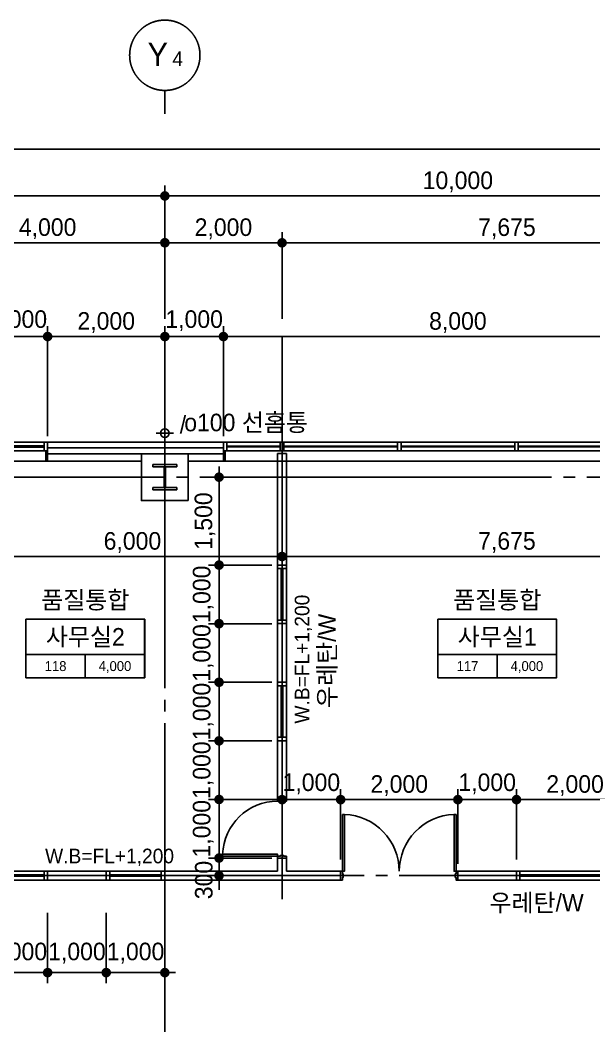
# Model space of a CAD drawing. Extents: x 13990145 to 14069640, y -1806033 to -1750552.
# Drawn here: x 14022971 to 14032761, y -1769493 to -1752329 of the extents above; entities that cross this region are included whole.
import ezdxf
from ezdxf.enums import TextEntityAlignment as Align

# ---------------------------------------------------------------- set-up
doc = ezdxf.new("R2010")
doc.units = 0
doc.header["$LTSCALE"] = 100
doc.header["$MEASUREMENT"] = 0
doc.header["$PDSIZE"] = -10
doc.linetypes.add('CEN', pattern=[66, 60, -2, 2, -2])
doc.layers.get('0').update_dxf_attribs({"linetype": 'CONTINUOUS'})
doc.layers.get('Defpoints').update_dxf_attribs({"linetype": 'CONTINUOUS'})
for name, color, linetype in [('0-내벽고정식', 7, 'CONTINUOUS'), ('AXIS', 7, 'CEN'), ('CEN', 1, 'CEN'), ('COL', 2, 'CONTINUOUS'), ('col2', 3, 'CONTINUOUS'), ('DIM', 7, 'CONTINUOUS'), ('TEX', 3, 'CONTINUOUS'), ('TEXT1', 7, 'CONTINUOUS'), ('TEXT2', 7, 'CONTINUOUS'), ('WALL-UNKNOWN', 3, 'CONTINUOUS'), ('WID', 4, 'CONTINUOUS'), ('WINE', 8, 'CONTINUOUS'), ('우수드레인', 8, 'CONTINUOUS')]:
    doc.layers.add(name, color=color, linetype=linetype)
doc.styles.add('HY울를도M', font='HYWULM.TTF')
doc.styles.add('굴림', font='H2HDRM.TTF')
doc.styles.add('돋음', font='Dotum.ttf', dxfattribs={"height": 3})
doc.dimstyles.new('DIM100', dxfattribs={"dimtxt": 300, "dimasz": 120, "dimexe": 1, "dimexo": 100, "dimgap": 60, "dimtad": 1, "dimdec": 4, "dimzin": 0, "dimdsep": 46, "dimlunit": 6, "dimtxsty": '굴림', "dimblk": 'DOTT', "dimcen": 0.09, "dimadec": 0, "dimazin": 0, "dimtfac": 1, "dimtdec": 4, "dimtofl": 0, "dimtmove": 2, "dimatfit": 2, "dimldrblk": 'DOTT', "dimfxl": 1, "dimtolj": 1, "dimtzin": 0, "dimarcsym": 0})
doc.dimstyles.new('DIM50', dxfattribs={"dimscale": 50, "dimtxt": 3, "dimasz": 1.2, "dimexe": 1, "dimexo": 1, "dimgap": 0.6, "dimtad": 1, "dimdec": 4, "dimzin": 0, "dimdsep": 46, "dimlunit": 6, "dimtxsty": '굴림', "dimblk": 'DOTT', "dimcen": 0.09, "dimadec": 0, "dimazin": 0, "dimtfac": 1, "dimtdec": 4, "dimtofl": 0, "dimtmove": 2, "dimatfit": 2, "dimldrblk": 'DOTT', "dimfxl": 1, "dimtolj": 1, "dimtzin": 0, "dimarcsym": 0})

# ---------------------------------------------------------------- blocks, each defined once
blk = doc.blocks.new('DOTT')
for p, q in [((0, 1.5), (0, -1.5)), ((-1.5, 0), (1.5, 0))]:
    blk.add_line(p, q)
at = {"color": 6, "const_width": 0.68}
blk.add_lwpolyline([(-0.34, 0, 1), (0.34, 0, 1)], format="xyb", close=True, dxfattribs=at)
blk = doc.blocks.new('*D48')
at = {"layer": 'Defpoints', "color": 0, "lineweight": -3}
for p in [(14065440, -1754529), (14005440, -1757729), (14065440, -1757729)]:
    blk.add_point(p, dxfattribs=at)
at = {"layer": 'DIM', "color": 7, "lineweight": -2}
for p, q in [((14005440, -1757429), (14005440, -1754429)), ((14005560, -1754529), (14065320, -1754529)), ((14065440, -1757429), (14065440, -1754429))]:
    blk.add_line(p, q, dxfattribs=at)
at = {"layer": 'DIM', "color": 7, "lineweight": -2, "xscale": 120, "yscale": 120, "zscale": 120, "rotation": 180}
blk.add_blockref('DOTT', (14005440, -1754529), dxfattribs=at)
at = {"layer": 'DIM', "color": 7, "lineweight": -2, "xscale": 120, "yscale": 120, "zscale": 120}
blk.add_blockref('DOTT', (14065440, -1754529), dxfattribs=at)
at = {"layer": 'DIM', "color": 3, "insert": (14035440, -1754290), "char_height": 300, "attachment_point": 5, "style": '굴림'}
blk.add_mtext('\\A1;60,000', dxfattribs=at)
blk = doc.blocks.new('*D50')
at = {"layer": 'Defpoints', "color": 0, "lineweight": -3}
for p in [(14025440, -1755329), (14015440, -1757729), (14025440, -1757729)]:
    blk.add_point(p, dxfattribs=at)
at = {"layer": 'DIM', "color": 7, "lineweight": -2}
for p, q in [((14015440, -1757429), (14015440, -1755229)), ((14025440, -1757429), (14025440, -1755229)), ((14015560, -1755329), (14025320, -1755329))]:
    blk.add_line(p, q, dxfattribs=at)
at = {"layer": 'DIM', "color": 7, "lineweight": -2, "xscale": 120, "yscale": 120, "zscale": 120, "rotation": 180}
blk.add_blockref('DOTT', (14015440, -1755329), dxfattribs=at)
at = {"layer": 'DIM', "color": 7, "lineweight": -2, "xscale": 120, "yscale": 120, "zscale": 120}
blk.add_blockref('DOTT', (14025440, -1755329), dxfattribs=at)
at = {"layer": 'DIM', "color": 3, "insert": (14020440, -1755090), "char_height": 300, "attachment_point": 5, "style": '굴림'}
blk.add_mtext('\\A1;10,000', dxfattribs=at)
blk = doc.blocks.new('*D51')
at = {"layer": 'Defpoints', "color": 0, "lineweight": -3}
for p in [(14035440, -1755329), (14025440, -1757729), (14035440, -1757729)]:
    blk.add_point(p, dxfattribs=at)
at = {"layer": 'DIM', "color": 7, "lineweight": -2}
for p, q in [((14025440, -1757429), (14025440, -1755229)), ((14035440, -1757429), (14035440, -1755229)), ((14025560, -1755329), (14035320, -1755329))]:
    blk.add_line(p, q, dxfattribs=at)
at = {"layer": 'DIM', "color": 7, "lineweight": -2, "xscale": 120, "yscale": 120, "zscale": 120, "rotation": 180}
blk.add_blockref('DOTT', (14025440, -1755329), dxfattribs=at)
at = {"layer": 'DIM', "color": 7, "lineweight": -2, "xscale": 120, "yscale": 120, "zscale": 120}
blk.add_blockref('DOTT', (14035440, -1755329), dxfattribs=at)
at = {"layer": 'DIM', "color": 3, "insert": (14030440, -1755090), "char_height": 300, "attachment_point": 5, "style": '굴림'}
blk.add_mtext('\\A1;10,000', dxfattribs=at)
blk = doc.blocks.new('BOMBOM_S')
at = {"color": 7}
blk.add_line((0, 0.4), (0, 0), dxfattribs=at)
blk.add_lwpolyline([(-0.6, 1, 1), (0.6, 1, 1), (-0.6, 1, 1)], format="xyb", dxfattribs=at)
at = {"color": 1, "style": '돋음'}
for tag, p, height in [('X', (-0.295, 0.816), 0.4), ('N', (0.129, 0.816), 0.25)]:
    blk.add_attdef(tag, p, '', height=height, dxfattribs=at)
blk = doc.blocks.new('*D56')
at = {"layer": 'Defpoints', "color": 0, "lineweight": -3}
for p in [(14027440, -1756129), (14025440, -1757729), (14027440, -1757729)]:
    blk.add_point(p, dxfattribs=at)
at = {"layer": 'DIM', "color": 7, "lineweight": -2}
for p, q in [((14025440, -1757429), (14025440, -1756029)), ((14027440, -1757429), (14027440, -1756029)), ((14025560, -1756129), (14027320, -1756129))]:
    blk.add_line(p, q, dxfattribs=at)
at = {"layer": 'DIM', "color": 7, "lineweight": -2, "xscale": 120, "yscale": 120, "zscale": 120, "rotation": 180}
blk.add_blockref('DOTT', (14025440, -1756129), dxfattribs=at)
at = {"layer": 'DIM', "color": 7, "lineweight": -2, "xscale": 120, "yscale": 120, "zscale": 120}
blk.add_blockref('DOTT', (14027440, -1756129), dxfattribs=at)
at = {"layer": 'DIM', "color": 3, "insert": (14026440, -1755890), "char_height": 300, "attachment_point": 5, "style": '굴림'}
blk.add_mtext('\\A1;2,000', dxfattribs=at)
blk = doc.blocks.new('*D58')
at = {"layer": 'Defpoints', "color": 0, "lineweight": -3}
for p in [(14035115, -1756129), (14027440, -1757729), (14035115, -1757753)]:
    blk.add_point(p, dxfattribs=at)
at = {"layer": 'DIM', "color": 7, "lineweight": -2}
for p, q in [((14027440, -1757429), (14027440, -1756029)), ((14035115, -1757453), (14035115, -1756029)), ((14027560, -1756129), (14034995, -1756129))]:
    blk.add_line(p, q, dxfattribs=at)
at = {"layer": 'DIM', "color": 7, "lineweight": -2, "xscale": 120, "yscale": 120, "zscale": 120, "rotation": 180}
blk.add_blockref('DOTT', (14027440, -1756129), dxfattribs=at)
at = {"layer": 'DIM', "color": 7, "lineweight": -2, "xscale": 120, "yscale": 120, "zscale": 120}
blk.add_blockref('DOTT', (14035115, -1756129), dxfattribs=at)
at = {"layer": 'DIM', "color": 3, "insert": (14031277, -1755890), "char_height": 300, "attachment_point": 5, "style": '굴림'}
blk.add_mtext('\\A1;7,675', dxfattribs=at)
blk = doc.blocks.new('TT1')
at = {"layer": 'TEXT1'}
for p, q in [((-1013, -600), (1013, -600)), ((0, -600), (0, -1000))]:
    blk.add_line(p, q, dxfattribs=at)
blk.add_lwpolyline([(-1013, 0), (1013, 0), (1013, -1000), (-1013, -1000)], close=True, dxfattribs=at)
blk = doc.blocks.new('aw-1000-325')
at = {"layer": 'WID', "color": 8}
for p, q in [((970, 325), (0, 325)), ((0, 150), (1000, 150)), ((0, 0), (1000, 0))]:
    blk.add_line(p, q, dxfattribs=at)
at = {"layer": 'WID'}
for points in [[(0, 325), (30, 325), (30, 150), (0, 150)], [(970, 325), (1000, 325), (1000, 150), (970, 150)], [(60, 150), (0, 150), (0, 0), (60, 0)], [(60, 63), (940, 63), (940, 87), (60, 87)], [(940, 150), (1000, 150), (1000, 0), (940, 0)]]:
    blk.add_lwpolyline(points, close=True, dxfattribs=at)
blk = doc.blocks.new('*D82')
at = {"layer": 'Defpoints', "color": 0, "lineweight": -3, "ltscale": 3}
for p in [(14026440, -1757729), (14025440, -1759529), (14026440, -1759529)]:
    blk.add_point(p, dxfattribs=at)
at = {"layer": 'DIM', "color": 7, "lineweight": -2, "ltscale": 3}
for p, q in [((14025440, -1759429), (14025440, -1757728)), ((14025560, -1757729), (14026320, -1757729)), ((14026440, -1759429), (14026440, -1757728))]:
    blk.add_line(p, q, dxfattribs=at)
at = {"layer": 'DIM', "color": 7, "lineweight": -2, "ltscale": 3, "xscale": 120, "yscale": 120, "zscale": 120, "rotation": 180}
blk.add_blockref('DOTT', (14025440, -1757729), dxfattribs=at)
at = {"layer": 'DIM', "color": 7, "lineweight": -2, "ltscale": 3, "xscale": 120, "yscale": 120, "zscale": 120}
blk.add_blockref('DOTT', (14026440, -1757729), dxfattribs=at)
at = {"layer": 'DIM', "color": 3, "ltscale": 3, "insert": (14025940, -1757459), "char_height": 300, "attachment_point": 5, "style": '굴림'}
blk.add_mtext('\\A1;1,000', dxfattribs=at)
blk = doc.blocks.new('*D88')
at = {"layer": 'Defpoints', "color": 0, "lineweight": -3, "ltscale": 3}
for p in [(14023440, -1757729), (14022440, -1759529), (14023440, -1759529)]:
    blk.add_point(p, dxfattribs=at)
at = {"layer": 'DIM', "color": 7, "lineweight": -2, "ltscale": 3}
for p, q in [((14022440, -1759429), (14022440, -1757728)), ((14022560, -1757729), (14023320, -1757729)), ((14023440, -1759429), (14023440, -1757728))]:
    blk.add_line(p, q, dxfattribs=at)
at = {"layer": 'DIM', "color": 7, "lineweight": -2, "ltscale": 3, "xscale": 120, "yscale": 120, "zscale": 120, "rotation": 180}
blk.add_blockref('DOTT', (14022440, -1757729), dxfattribs=at)
at = {"layer": 'DIM', "color": 7, "lineweight": -2, "ltscale": 3, "xscale": 120, "yscale": 120, "zscale": 120}
blk.add_blockref('DOTT', (14023440, -1757729), dxfattribs=at)
at = {"layer": 'DIM', "color": 3, "ltscale": 3, "insert": (14022940, -1757459), "char_height": 300, "attachment_point": 5, "style": '굴림'}
blk.add_mtext('\\A1;1,000', dxfattribs=at)
blk = doc.blocks.new('*D89')
at = {"layer": 'Defpoints', "color": 0, "lineweight": -3, "ltscale": 3}
for p in [(14025440, -1757729), (14023440, -1759529), (14025440, -1759529)]:
    blk.add_point(p, dxfattribs=at)
at = {"layer": 'DIM', "color": 7, "lineweight": -2, "ltscale": 3}
for p, q in [((14023440, -1759429), (14023440, -1757728)), ((14023560, -1757729), (14025320, -1757729)), ((14025440, -1759429), (14025440, -1757728))]:
    blk.add_line(p, q, dxfattribs=at)
at = {"layer": 'DIM', "color": 7, "lineweight": -2, "ltscale": 3, "xscale": 120, "yscale": 120, "zscale": 120, "rotation": 180}
blk.add_blockref('DOTT', (14023440, -1757729), dxfattribs=at)
at = {"layer": 'DIM', "color": 7, "lineweight": -2, "ltscale": 3, "xscale": 120, "yscale": 120, "zscale": 120}
blk.add_blockref('DOTT', (14025440, -1757729), dxfattribs=at)
at = {"layer": 'DIM', "color": 3, "ltscale": 3, "insert": (14024440, -1757490), "char_height": 300, "attachment_point": 5, "style": '굴림'}
blk.add_mtext('\\A1;2,000', dxfattribs=at)
blk = doc.blocks.new('*D102')
at = {"layer": 'Defpoints', "color": 0, "lineweight": -3, "ltscale": 3}
for p in [(14034440, -1757729), (14026440, -1759529), (14034440, -1759529)]:
    blk.add_point(p, dxfattribs=at)
at = {"layer": 'DIM', "color": 7, "lineweight": -2, "ltscale": 3}
for p, q in [((14026440, -1759429), (14026440, -1757728)), ((14026560, -1757729), (14034320, -1757729)), ((14034440, -1759429), (14034440, -1757728))]:
    blk.add_line(p, q, dxfattribs=at)
at = {"layer": 'DIM', "color": 7, "lineweight": -2, "ltscale": 3, "xscale": 120, "yscale": 120, "zscale": 120, "rotation": 180}
blk.add_blockref('DOTT', (14026440, -1757729), dxfattribs=at)
at = {"layer": 'DIM', "color": 7, "lineweight": -2, "ltscale": 3, "xscale": 120, "yscale": 120, "zscale": 120}
blk.add_blockref('DOTT', (14034440, -1757729), dxfattribs=at)
at = {"layer": 'DIM', "color": 3, "ltscale": 3, "insert": (14030440, -1757490), "char_height": 300, "attachment_point": 5, "style": '굴림'}
blk.add_mtext('\\A1;8,000', dxfattribs=at)
blk = doc.blocks.new('aw-8000-325')
at = {"layer": 'WID'}
for points in [[(0, 0), (60, 0), (60, -150), (0, -150)], [(970, 0), (1030, 0), (1030, -150), (970, -150)], [(2970, 0), (3030, 0), (3030, -150), (2970, -150)], [(4970, 0), (5030, 0), (5030, -150), (4970, -150)], [(6970, 0), (7030, 0), (7030, -150), (6970, -150)], [(7940, 0), (8000, 0), (8000, -150), (7940, -150)], [(0, -325), (30, -325), (30, -150), (0, -150)], [(970, -69), (970, -81), (60, -81), (60, -69)], [(2970, -69), (2970, -81), (1030, -81), (1030, -69)], [(4970, -69), (4970, -81), (3030, -81), (3030, -69)], [(6970, -69), (6970, -81), (5030, -81), (5030, -69)], [(7030, -69), (7030, -81), (7940, -81), (7940, -69)], [(7970, -325), (8000, -325), (8000, -150), (7970, -150)]]:
    blk.add_lwpolyline(points, close=True, dxfattribs=at)
at = {"layer": 'WINE'}
for p, q in [((0, 0), (8000, 0)), ((0, -150), (8000, -150)), ((0, -325), (8000, -325))]:
    blk.add_line(p, q, dxfattribs=at)
blk = doc.blocks.new('D1000-W150')
at = {"layer": 'WID'}
for points in [[(0, -150), (0, 0), (-30, 0), (-30, -45), (-45, -45), (-45, -105), (-30, -105), (-30, -150), (0, -150), (0, -150)], [(-1000, -150), (-1000, 0), (-970, 0), (-970, -45), (-955, -45), (-955, -105), (-970, -105), (-970, -150), (-1000, -150), (-1000, -150)], [(-30, -150), (-65, -150), (-65, -1089), (-30, -1089)], [(-30, -150), (-30, -1089)]]:
    blk.add_lwpolyline(points, dxfattribs=at)
blk.add_arc((-30, -150), 940, 180, 267.8662, dxfattribs=at)
blk = doc.blocks.new('aw-1000-150')
at = {"layer": 'WID', "color": 8}
for p, q in [((0, 150), (-1000, 150)), ((0, 0), (-1000, 0))]:
    blk.add_line(p, q, dxfattribs=at)
at = {"layer": 'WID'}
for points in [[(-940, 0), (-1000, 0), (-1000, 150), (-940, 150)], [(-60, 87), (-940, 87), (-940, 63), (-60, 63)], [(-60, 0), (0, 0), (0, 150), (-60, 150)]]:
    blk.add_lwpolyline(points, close=True, dxfattribs=at)
blk = doc.blocks.new('aw-2000-150')
at = {"layer": 'WID', "color": 8}
for p, q in [((0, 150), (-2000, 150)), ((0, 0), (-2000, 0))]:
    blk.add_line(p, q, dxfattribs=at)
at = {"layer": 'WID'}
for points in [[(-1940, 0), (-2000, 0), (-2000, 150), (-1940, 150)], [(-60, 87), (-1940, 87), (-1940, 63), (-60, 63)], [(-60, 0), (0, 0), (0, 150), (-60, 150)]]:
    blk.add_lwpolyline(points, close=True, dxfattribs=at)
blk = doc.blocks.new('*D197')
at = {"layer": 'Defpoints', "color": 0, "lineweight": -3, "ltscale": 3}
for p in [(14028440, -1765632), (14027440, -1766655), (14028440, -1766755)]:
    blk.add_point(p, dxfattribs=at)
at = {"layer": 'DIM', "color": 7, "lineweight": -2, "ltscale": 3}
for p, q in [((14027440, -1766555), (14027440, -1765631)), ((14027560, -1765632), (14028320, -1765632)), ((14028440, -1766655), (14028440, -1765631))]:
    blk.add_line(p, q, dxfattribs=at)
at = {"layer": 'DIM', "color": 7, "lineweight": -2, "ltscale": 3, "xscale": 120, "yscale": 120, "zscale": 120, "rotation": 180}
blk.add_blockref('DOTT', (14027440, -1765632), dxfattribs=at)
at = {"layer": 'DIM', "color": 7, "lineweight": -2, "ltscale": 3, "xscale": 120, "yscale": 120, "zscale": 120}
blk.add_blockref('DOTT', (14028440, -1765632), dxfattribs=at)
at = {"layer": 'DIM', "color": 3, "ltscale": 3, "insert": (14027940, -1765363), "char_height": 300, "attachment_point": 5, "style": '굴림'}
blk.add_mtext('\\A1;1,000', dxfattribs=at)
blk = doc.blocks.new('*D198')
at = {"layer": 'Defpoints', "color": 0, "lineweight": -3, "ltscale": 3}
for p in [(14030440, -1765632), (14028440, -1766755), (14030440, -1766830)]:
    blk.add_point(p, dxfattribs=at)
at = {"layer": 'DIM', "color": 7, "lineweight": -2, "ltscale": 3}
for p, q in [((14028440, -1766655), (14028440, -1765631)), ((14028560, -1765632), (14030320, -1765632)), ((14030440, -1766730), (14030440, -1765631))]:
    blk.add_line(p, q, dxfattribs=at)
at = {"layer": 'DIM', "color": 7, "lineweight": -2, "ltscale": 3, "xscale": 120, "yscale": 120, "zscale": 120, "rotation": 180}
blk.add_blockref('DOTT', (14028440, -1765632), dxfattribs=at)
at = {"layer": 'DIM', "color": 7, "lineweight": -2, "ltscale": 3, "xscale": 120, "yscale": 120, "zscale": 120}
blk.add_blockref('DOTT', (14030440, -1765632), dxfattribs=at)
at = {"layer": 'DIM', "color": 3, "ltscale": 3, "insert": (14029440, -1765393), "char_height": 300, "attachment_point": 5, "style": '굴림'}
blk.add_mtext('\\A1;2,000', dxfattribs=at)
blk = doc.blocks.new('*D199')
at = {"layer": 'Defpoints', "color": 0, "lineweight": -3, "ltscale": 3}
for p in [(14031440, -1765632), (14030440, -1766755), (14031440, -1766755)]:
    blk.add_point(p, dxfattribs=at)
at = {"layer": 'DIM', "color": 7, "lineweight": -2, "ltscale": 3}
for p, q in [((14030440, -1766655), (14030440, -1765631)), ((14030560, -1765632), (14031320, -1765632)), ((14031440, -1766655), (14031440, -1765631))]:
    blk.add_line(p, q, dxfattribs=at)
at = {"layer": 'DIM', "color": 7, "lineweight": -2, "ltscale": 3, "xscale": 120, "yscale": 120, "zscale": 120, "rotation": 180}
blk.add_blockref('DOTT', (14030440, -1765632), dxfattribs=at)
at = {"layer": 'DIM', "color": 7, "lineweight": -2, "ltscale": 3, "xscale": 120, "yscale": 120, "zscale": 120}
blk.add_blockref('DOTT', (14031440, -1765632), dxfattribs=at)
at = {"layer": 'DIM', "color": 3, "ltscale": 3, "insert": (14030940, -1765363), "char_height": 300, "attachment_point": 5, "style": '굴림'}
blk.add_mtext('\\A1;1,000', dxfattribs=at)
blk = doc.blocks.new('*D200')
at = {"layer": 'Defpoints', "color": 0, "lineweight": -3, "ltscale": 3}
for p in [(14033440, -1765632), (14031440, -1766755), (14033440, -1766830)]:
    blk.add_point(p, dxfattribs=at)
at = {"layer": 'DIM', "color": 7, "lineweight": -2, "ltscale": 3}
for p, q in [((14031440, -1766655), (14031440, -1765631)), ((14031560, -1765632), (14033320, -1765632)), ((14033440, -1766730), (14033440, -1765631))]:
    blk.add_line(p, q, dxfattribs=at)
at = {"layer": 'DIM', "color": 7, "lineweight": -2, "ltscale": 3, "xscale": 120, "yscale": 120, "zscale": 120, "rotation": 180}
blk.add_blockref('DOTT', (14031440, -1765632), dxfattribs=at)
at = {"layer": 'DIM', "color": 7, "lineweight": -2, "ltscale": 3, "xscale": 120, "yscale": 120, "zscale": 120}
blk.add_blockref('DOTT', (14033440, -1765632), dxfattribs=at)
at = {"layer": 'DIM', "color": 3, "ltscale": 3, "insert": (14032440, -1765393), "char_height": 300, "attachment_point": 5, "style": '굴림'}
blk.add_mtext('\\A1;2,000', dxfattribs=at)
blk = doc.blocks.new('*D202')
at = {"layer": 'Defpoints', "color": 0, "lineweight": -3, "ltscale": 3}
for p in [(14027365, -1763629), (14026365, -1764629), (14027365, -1764629)]:
    blk.add_point(p, dxfattribs=at)
at = {"layer": 'DIM', "color": 7, "lineweight": -2, "ltscale": 3}
for p, q in [((14027265, -1763629), (14026364, -1763629)), ((14026365, -1763749), (14026365, -1764509)), ((14027265, -1764629), (14026364, -1764629))]:
    blk.add_line(p, q, dxfattribs=at)
at = {"layer": 'DIM', "color": 7, "lineweight": -2, "ltscale": 3, "xscale": 120, "yscale": 120, "zscale": 120}
for p, rotation in [((14026365, -1763629), 90), ((14026365, -1764629), 270)]:
    blk.add_blockref('DOTT', p, dxfattribs=dict(at, rotation=rotation))
at = {"layer": 'DIM', "color": 3, "ltscale": 3, "insert": (14026095, -1764129), "char_height": 300, "attachment_point": 5, "rotation": 90, "style": '굴림'}
blk.add_mtext('\\A1;1,000', dxfattribs=at)
blk = doc.blocks.new('*D203')
at = {"layer": 'Defpoints', "color": 0, "lineweight": -3, "ltscale": 3}
for p in [(14026365, -1764629), (14027365, -1764629), (14027365, -1765629)]:
    blk.add_point(p, dxfattribs=at)
at = {"layer": 'DIM', "color": 7, "lineweight": -2, "ltscale": 3}
for p, q in [((14027265, -1764629), (14026364, -1764629)), ((14026365, -1765509), (14026365, -1764749)), ((14027265, -1765629), (14026364, -1765629))]:
    blk.add_line(p, q, dxfattribs=at)
at = {"layer": 'DIM', "color": 7, "lineweight": -2, "ltscale": 3, "xscale": 120, "yscale": 120, "zscale": 120}
for p, rotation in [((14026365, -1764629), 90), ((14026365, -1765629), 270)]:
    blk.add_blockref('DOTT', p, dxfattribs=dict(at, rotation=rotation))
at = {"layer": 'DIM', "color": 3, "ltscale": 3, "insert": (14026095, -1765129), "char_height": 300, "attachment_point": 5, "rotation": 90, "style": '굴림'}
blk.add_mtext('\\A1;1,000', dxfattribs=at)
blk = doc.blocks.new('*D204')
at = {"layer": 'Defpoints', "color": 0, "lineweight": -3, "ltscale": 3}
for p in [(14027365, -1765629), (14026365, -1766629), (14027365, -1766629)]:
    blk.add_point(p, dxfattribs=at)
at = {"layer": 'DIM', "color": 7, "lineweight": -2, "ltscale": 3}
for p, q in [((14027265, -1765629), (14026364, -1765629)), ((14026365, -1765749), (14026365, -1766509)), ((14027265, -1766629), (14026364, -1766629))]:
    blk.add_line(p, q, dxfattribs=at)
at = {"layer": 'DIM', "color": 7, "lineweight": -2, "ltscale": 3, "xscale": 120, "yscale": 120, "zscale": 120}
for p, rotation in [((14026365, -1765629), 90), ((14026365, -1766629), 270)]:
    blk.add_blockref('DOTT', p, dxfattribs=dict(at, rotation=rotation))
at = {"layer": 'DIM', "color": 3, "ltscale": 3, "insert": (14026095, -1766129), "char_height": 300, "attachment_point": 5, "rotation": 90, "style": '굴림'}
blk.add_mtext('\\A1;1,000', dxfattribs=at)
blk = doc.blocks.new('*D205')
at = {"layer": 'Defpoints', "color": 0, "lineweight": -3, "ltscale": 3}
for p in [(14026365, -1766629), (14027365, -1766629), (14027365, -1766929)]:
    blk.add_point(p, dxfattribs=at)
at = {"layer": 'DIM', "color": 7, "lineweight": -2, "ltscale": 3}
for p, q in [((14026365, -1766509), (14026365, -1766389)), ((14027265, -1766629), (14026364, -1766629)), ((14027265, -1766929), (14026364, -1766929)), ((14026365, -1767049), (14026365, -1767169))]:
    blk.add_line(p, q, dxfattribs=at)
at = {"layer": 'DIM', "color": 7, "lineweight": -2, "ltscale": 3, "xscale": 120, "yscale": 120, "zscale": 120}
for p, rotation in [((14026365, -1766629), 270), ((14026365, -1766929), 90)]:
    blk.add_blockref('DOTT', p, dxfattribs=dict(at, rotation=rotation))
at = {"layer": 'DIM', "color": 3, "ltscale": 3, "insert": (14026106, -1767004), "char_height": 300, "attachment_point": 5, "rotation": 90, "style": '굴림'}
blk.add_mtext('\\A1;300', dxfattribs=at)
blk = doc.blocks.new('*D206')
at = {"layer": 'Defpoints', "color": 0, "lineweight": -3, "ltscale": 3}
for p in [(14027365, -1762629), (14026365, -1763629), (14027365, -1763629)]:
    blk.add_point(p, dxfattribs=at)
at = {"layer": 'DIM', "color": 7, "lineweight": -2, "ltscale": 3}
for p, q in [((14027265, -1762629), (14026364, -1762629)), ((14026365, -1762749), (14026365, -1763509)), ((14027265, -1763629), (14026364, -1763629))]:
    blk.add_line(p, q, dxfattribs=at)
at = {"layer": 'DIM', "color": 7, "lineweight": -2, "ltscale": 3, "xscale": 120, "yscale": 120, "zscale": 120}
for p, rotation in [((14026365, -1762629), 90), ((14026365, -1763629), 270)]:
    blk.add_blockref('DOTT', p, dxfattribs=dict(at, rotation=rotation))
at = {"layer": 'DIM', "color": 3, "ltscale": 3, "insert": (14026095, -1763129), "char_height": 300, "attachment_point": 5, "rotation": 90, "style": '굴림'}
blk.add_mtext('\\A1;1,000', dxfattribs=at)
blk = doc.blocks.new('*D207')
at = {"layer": 'Defpoints', "color": 0, "lineweight": -3, "ltscale": 3}
for p in [(14027365, -1761629), (14026365, -1762629), (14027365, -1762629)]:
    blk.add_point(p, dxfattribs=at)
at = {"layer": 'DIM', "color": 7, "lineweight": -2, "ltscale": 3}
for p, q in [((14027265, -1761629), (14026364, -1761629)), ((14026365, -1761749), (14026365, -1762509)), ((14027265, -1762629), (14026364, -1762629))]:
    blk.add_line(p, q, dxfattribs=at)
at = {"layer": 'DIM', "color": 7, "lineweight": -2, "ltscale": 3, "xscale": 120, "yscale": 120, "zscale": 120}
for p, rotation in [((14026365, -1761629), 90), ((14026365, -1762629), 270)]:
    blk.add_blockref('DOTT', p, dxfattribs=dict(at, rotation=rotation))
at = {"layer": 'DIM', "color": 3, "ltscale": 3, "insert": (14026095, -1762129), "char_height": 300, "attachment_point": 5, "rotation": 90, "style": '굴림'}
blk.add_mtext('\\A1;1,000', dxfattribs=at)
blk = doc.blocks.new('*D208')
at = {"layer": 'Defpoints', "color": 0, "lineweight": -3, "ltscale": 3}
for p in [(14027365, -1760129), (14026365, -1761629), (14027365, -1761629)]:
    blk.add_point(p, dxfattribs=at)
at = {"layer": 'DIM', "color": 7, "lineweight": -2, "ltscale": 3}
for p, q in [((14027265, -1760129), (14026364, -1760129)), ((14026365, -1760249), (14026365, -1761509)), ((14027265, -1761629), (14026364, -1761629))]:
    blk.add_line(p, q, dxfattribs=at)
at = {"layer": 'DIM', "color": 7, "lineweight": -2, "ltscale": 3, "xscale": 120, "yscale": 120, "zscale": 120}
for p, rotation in [((14026365, -1760129), 90), ((14026365, -1761629), 270)]:
    blk.add_blockref('DOTT', p, dxfattribs=dict(at, rotation=rotation))
at = {"layer": 'DIM', "color": 3, "ltscale": 3, "insert": (14026126, -1760879), "char_height": 300, "attachment_point": 5, "rotation": 90, "style": '굴림'}
blk.add_mtext('\\A1;1,500', dxfattribs=at)
blk = doc.blocks.new('*D229')
at = {"layer": 'Defpoints', "color": 0, "lineweight": -3}
for p in [(14035115, -1761483), (14027440, -1761629), (14035115, -1762095)]:
    blk.add_point(p, dxfattribs=at)
at = {"layer": 'DIM', "color": 7, "lineweight": -2}
for p, q in [((14027440, -1761329), (14027440, -1761383)), ((14035115, -1761795), (14035115, -1761383)), ((14027560, -1761483), (14034995, -1761483))]:
    blk.add_line(p, q, dxfattribs=at)
at = {"layer": 'DIM', "color": 7, "lineweight": -2, "xscale": 120, "yscale": 120, "zscale": 120, "rotation": 180}
blk.add_blockref('DOTT', (14027440, -1761483), dxfattribs=at)
at = {"layer": 'DIM', "color": 7, "lineweight": -2, "xscale": 120, "yscale": 120, "zscale": 120}
blk.add_blockref('DOTT', (14035115, -1761483), dxfattribs=at)
at = {"layer": 'DIM', "color": 3, "insert": (14031277, -1761244), "char_height": 300, "attachment_point": 5, "style": '굴림'}
blk.add_mtext('\\A1;7,675', dxfattribs=at)
blk = doc.blocks.new('*D267')
at = {"layer": 'Defpoints', "color": 0, "lineweight": -3}
for p in [(14027440, -1761483), (14021440, -1761757), (14027440, -1761757)]:
    blk.add_point(p, dxfattribs=at)
at = {"layer": 'DIM', "color": 7, "lineweight": -2}
for p, q in [((14021440, -1761457), (14021440, -1761383)), ((14027440, -1761457), (14027440, -1761383)), ((14021560, -1761483), (14027320, -1761483))]:
    blk.add_line(p, q, dxfattribs=at)
at = {"layer": 'DIM', "color": 7, "lineweight": -2, "xscale": 120, "yscale": 120, "zscale": 120, "rotation": 180}
blk.add_blockref('DOTT', (14021440, -1761483), dxfattribs=at)
at = {"layer": 'DIM', "color": 7, "lineweight": -2, "xscale": 120, "yscale": 120, "zscale": 120}
blk.add_blockref('DOTT', (14027440, -1761483), dxfattribs=at)
at = {"layer": 'DIM', "color": 3, "insert": (14024887, -1761244), "char_height": 300, "attachment_point": 5, "style": '굴림'}
blk.add_mtext('\\A1;6,000', dxfattribs=at)
blk = doc.blocks.new('*D271')
at = {"layer": 'Defpoints', "color": 0, "lineweight": -3, "ltscale": 3}
for p in [(14022440, -1767462), (14023440, -1767462), (14023440, -1768584)]:
    blk.add_point(p, dxfattribs=at)
at = {"layer": 'DIM', "color": 7, "lineweight": -2, "ltscale": 3}
for p, q in [((14022440, -1767562), (14022440, -1768585)), ((14023440, -1767562), (14023440, -1768585)), ((14022560, -1768584), (14023320, -1768584))]:
    blk.add_line(p, q, dxfattribs=at)
at = {"layer": 'DIM', "color": 7, "lineweight": -2, "ltscale": 3, "xscale": 120, "yscale": 120, "zscale": 120, "rotation": 180}
blk.add_blockref('DOTT', (14022440, -1768584), dxfattribs=at)
at = {"layer": 'DIM', "color": 7, "lineweight": -2, "ltscale": 3, "xscale": 120, "yscale": 120, "zscale": 120}
blk.add_blockref('DOTT', (14023440, -1768584), dxfattribs=at)
at = {"layer": 'DIM', "color": 3, "ltscale": 3, "insert": (14022940, -1768251), "char_height": 300, "attachment_point": 5, "style": '굴림'}
blk.add_mtext('\\A1;1,000', dxfattribs=at)
blk = doc.blocks.new('*D272')
at = {"layer": 'Defpoints', "color": 0, "lineweight": -3, "ltscale": 3}
for p in [(14023440, -1767462), (14024440, -1767462), (14024440, -1768584)]:
    blk.add_point(p, dxfattribs=at)
at = {"layer": 'DIM', "color": 7, "lineweight": -2, "ltscale": 3}
for p, q in [((14023440, -1767562), (14023440, -1768585)), ((14024440, -1767562), (14024440, -1768585)), ((14023560, -1768584), (14024320, -1768584))]:
    blk.add_line(p, q, dxfattribs=at)
at = {"layer": 'DIM', "color": 7, "lineweight": -2, "ltscale": 3, "xscale": 120, "yscale": 120, "zscale": 120, "rotation": 180}
blk.add_blockref('DOTT', (14023440, -1768584), dxfattribs=at)
at = {"layer": 'DIM', "color": 7, "lineweight": -2, "ltscale": 3, "xscale": 120, "yscale": 120, "zscale": 120}
blk.add_blockref('DOTT', (14024440, -1768584), dxfattribs=at)
at = {"layer": 'DIM', "color": 3, "ltscale": 3, "insert": (14023940, -1768251), "char_height": 300, "attachment_point": 5, "style": '굴림'}
blk.add_mtext('\\A1;1,000', dxfattribs=at)
blk = doc.blocks.new('*D273')
at = {"layer": 'Defpoints', "color": 0, "lineweight": -3, "ltscale": 3}
for p in [(14024440, -1767462), (14025440, -1767462), (14025440, -1768584)]:
    blk.add_point(p, dxfattribs=at)
at = {"layer": 'DIM', "color": 7, "lineweight": -2, "ltscale": 3}
for p, q in [((14024440, -1767562), (14024440, -1768585)), ((14025440, -1767562), (14025440, -1768585)), ((14024560, -1768584), (14025320, -1768584))]:
    blk.add_line(p, q, dxfattribs=at)
at = {"layer": 'DIM', "color": 7, "lineweight": -2, "ltscale": 3, "xscale": 120, "yscale": 120, "zscale": 120, "rotation": 180}
blk.add_blockref('DOTT', (14024440, -1768584), dxfattribs=at)
at = {"layer": 'DIM', "color": 7, "lineweight": -2, "ltscale": 3, "xscale": 120, "yscale": 120, "zscale": 120}
blk.add_blockref('DOTT', (14025440, -1768584), dxfattribs=at)
at = {"layer": 'DIM', "color": 3, "ltscale": 3, "insert": (14024940, -1768251), "char_height": 300, "attachment_point": 5, "style": '굴림'}
blk.add_mtext('\\A1;1,000', dxfattribs=at)
blk = doc.blocks.new('*D279')
at = {"layer": 'Defpoints', "color": 0, "lineweight": -3}
for p in [(14025440, -1756128), (14025440, -1757549), (14021440, -1757728)]:
    blk.add_point(p, dxfattribs=at)
at = {"layer": 'DIM', "color": 7, "lineweight": -2}
for p, q in [((14021440, -1757428), (14021440, -1756028)), ((14025440, -1757249), (14025440, -1756028)), ((14021560, -1756128), (14025320, -1756128))]:
    blk.add_line(p, q, dxfattribs=at)
at = {"layer": 'DIM', "color": 7, "lineweight": -2, "xscale": 120, "yscale": 120, "zscale": 120, "rotation": 180}
blk.add_blockref('DOTT', (14021440, -1756128), dxfattribs=at)
at = {"layer": 'DIM', "color": 7, "lineweight": -2, "xscale": 120, "yscale": 120, "zscale": 120}
blk.add_blockref('DOTT', (14025440, -1756128), dxfattribs=at)
at = {"layer": 'DIM', "color": 3, "insert": (14023440, -1755889), "char_height": 300, "attachment_point": 5, "style": '굴림'}
blk.add_mtext('\\A1;4,000', dxfattribs=at)
blk = doc.blocks.new('D2000-W150')
at = {"layer": 'WID'}
for points in [[(2000, -150), (2000, 0), (1970, 0), (1970, -45), (1955, -45), (1955, -105), (1970, -105), (1970, -150), (2000, -150), (2000, -150)], [(0, -150), (0, 0), (30, 0), (30, -45), (45, -45), (45, -105), (30, -105), (30, -150), (0, -150), (0, -150)], [(30, -150), (65, -150), (65, -1119), (30, -1119)], [(30, -150), (30, -1119)], [(1970, -150), (1935, -150), (1935, -1119), (1970, -1119)], [(1970, -150), (1970, -1119)]]:
    blk.add_lwpolyline(points, dxfattribs=at)
for centre, start, end in [((30, -150), 272.0678, 0), ((1970, -150), 180, 267.9322)]:
    blk.add_arc(centre, 970, start, end, dxfattribs=at)

msp = doc.modelspace()

# ---------------------------------------------------------------- linework, layer by layer
at = {"layer": '0-내벽고정식'}
for p, q in [((14023439.53431, -1759853.57588), (14025039.53431, -1759853.57588)), ((14025839.53431, -1759853.57588), (14026439.53431, -1759853.57588)), ((14027364.53431, -1759723.57588), (14027514.53431, -1759723.57588))]:
    msp.add_line(p, q, dxfattribs=at)
at = {"layer": '0-내벽고정식', "color": 6}
for p, q in [((14027364.53431, -1761628.57588), (14027364.53431, -1759723.57588)), ((14027514.53431, -1761628.57588), (14027514.53431, -1759723.57588)), ((14027364.53431, -1761628.57588), (14027514.53431, -1761628.57588)), ((14027364.53431, -1763628.57588), (14027364.53431, -1762628.57588)), ((14027364.53431, -1762628.57588), (14027514.53431, -1762628.57588)), ((14027514.53431, -1763628.57588), (14027514.53431, -1762628.57588)), ((14027364.53431, -1763628.57588), (14027514.53431, -1763628.57588)), ((14027364.53431, -1765628.57588), (14027364.53431, -1764628.57588)), ((14027364.53431, -1764628.57588), (14027514.53431, -1764628.57588)), ((14027514.53431, -1765628.57588), (14027514.53431, -1764628.57588)), ((14027364.53431, -1765628.57588), (14027514.53431, -1765628.57588)), ((14027364.53431, -1766853.57588), (14027364.53431, -1766628.57588)), ((14027364.53431, -1766628.57588), (14027514.53431, -1766628.57588)), ((14027514.53431, -1766853.57588), (14027514.53431, -1766628.57588)), ((14023439.53431, -1766853.57588), (14024439.53431, -1766853.57588)), ((14023439.53431, -1766853.57588), (14023439.53431, -1767003.57588)), ((14024439.53431, -1766853.57588), (14024439.53431, -1767003.57588)), ((14025439.53431, -1766853.57588), (14027364.53431, -1766853.57588)), ((14025439.53431, -1766853.57588), (14025439.53431, -1767003.57588)), ((14027514.53431, -1766853.57588), (14028469.53431, -1766853.57588)), ((14028439.61094, -1766853.57588), (14028439.61094, -1767003.57588)), ((14030409.53431, -1766853.57588), (14031439.53431, -1766853.57588)), ((14030439.53431, -1766853.57588), (14030439.53431, -1767003.57588)), ((14031439.53431, -1766853.57588), (14031439.53431, -1767003.57588)), ((14023439.53431, -1767003.57588), (14024439.53431, -1767003.57588)), ((14025439.53431, -1767003.57588), (14028469.53431, -1767003.57588)), ((14030409.53431, -1767003.57588), (14031439.53431, -1767003.57588))]:
    msp.add_line(p, q, dxfattribs=at)
at = {"layer": 'CEN', "linetype": 'CEN'}
for p, q in [((14025439.53431, -1757728.57588), (14025439.53431, -1798528.57588)), ((14027439.53431, -1757728.57588), (14027439.53431, -1767328.57588)), ((13993039.53431, -1760128.57588), (14067039.53431, -1760128.57588)), ((13993039.53431, -1760128.57588), (14067039.53431, -1760128.57588)), ((14003039.53431, -1766928.57588), (14035866.94986, -1766928.57588))]:
    msp.add_line(p, q, dxfattribs=at)
at = {"layer": 'COL'}
msp.add_lwpolyline([(14025839.53431, -1760528.57588), (14025839.53431, -1759728.57588), (14025039.53431, -1759728.57588), (14025039.53431, -1760528.57588)], close=True, dxfattribs=at)
at = {"layer": 'col2'}
msp.add_lwpolyline([(14025236.03431, -1760342.57588), (14025236.03431, -1760307.57588), (14025429.53431, -1760307.57588), (14025429.53431, -1759949.57588), (14025236.03431, -1759949.57588), (14025236.03431, -1759914.57588), (14025643.03431, -1759914.57588), (14025643.03431, -1759949.57588), (14025449.53431, -1759949.57588), (14025449.53431, -1760307.57588), (14025643.03431, -1760307.57588), (14025643.03431, -1760342.57588)], close=True, dxfattribs=at)
at = {"layer": 'TEXT1'}
msp.add_lwpolyline([(14023069.06402, -1763552.7288), (14025096.05585, -1763552.7288), (14025096.05585, -1762552.8288), (14023069.06402, -1762552.8288)], close=True, dxfattribs=at)
at = {"layer": 'WALL-UNKNOWN', "color": 4}
for p, q in [((14023439.53431, -1759528.57588), (14026439.53431, -1759528.57588)), ((14023439.53431, -1759628.57588), (14026439.53431, -1759628.57588)), ((14023439.53431, -1759728.57588), (14026439.53431, -1759728.57588))]:
    msp.add_line(p, q, dxfattribs=at)
at = {"layer": '우수드레인', "color": 1, "ltscale": 2}
for p, q in [((14025439.53431, -1759228.57588), (14025439.53431, -1759528.57588)), ((14025439.53431, -1759278.57588), (14025439.53431, -1759478.57588)), ((14025589.53431, -1759378.57588), (14025289.53431, -1759378.57588)), ((14025539.53431, -1759378.57588), (14025339.53431, -1759378.57588))]:
    msp.add_line(p, q, dxfattribs=at)
at = {"layer": '우수드레인', "color": 7, "ltscale": 2}
msp.add_circle((14025439.53431, -1759378.57588), 75, dxfattribs=at)

# ---------------------------------------------------------------- block references
at = {"layer": 'AXIS', "xscale": 1000, "yscale": 1000, "zscale": 1000}
msp.add_blockref('BOMBOM_S', (14025439.53431, -1753928.57588), dxfattribs=at).add_auto_attribs({'X': 'Y', 'N': '4'})
at = {"layer": 'TEX', "lineweight": -3, "rotation": 90}
for p in [(14027514.53431, -1761628.57588), (14027514.53431, -1763628.57588)]:
    msp.add_blockref('aw-1000-150', p, dxfattribs=at)
at = {"layer": 'TEX', "lineweight": -3}
for name, p in [('aw-1000-150', (14023439.53431, -1767003.57588)), ('aw-1000-150', (14025439.53431, -1767003.57588)), ('aw-2000-150', (14033439.53431, -1767003.57588))]:
    msp.add_blockref(name, p, dxfattribs=at)
at = {"layer": 'TEXT1'}
for p in [(14024082.55994, -1762552.8288), (14031111.31872, -1762552.8288)]:
    msp.add_blockref('TT1', p, dxfattribs=at)
at = {"layer": 'WID'}
for name, p, rotation in [('aw-1000-325', (14023439.53431, -1759528.57588), 180), ('D1000-W150', (14027514.53431, -1766628.57588), 270), ('D2000-W150', (14030439.53431, -1767003.57588), 180)]:
    msp.add_blockref(name, p, dxfattribs=dict(at, rotation=rotation))
msp.add_blockref('aw-8000-325', (14026439.53431, -1759528.57588), dxfattribs=at)

# ---------------------------------------------------------------- texts
at = {"layer": 'TEXT1', "style": 'HY울를도M'}
for s, p in [('o100 선홈통', (14026827.13135, -1759189.14039)), ('/', (14025749.13135, -1759226.14039))]:
    msp.add_text(s, height=300, dxfattribs=at).set_placement(p, align=Align.MIDDLE)
for s, p in [('품질통합', (14024082.55994, -1762374.25209)), ('품질통합', (14031111.31872, -1762374.25209)), ('사무실2', (14024082.55994, -1763003.61887)), ('사무실1', (14031111.31872, -1763003.61887)), ('우레탄/W', (14031782.88338, -1767540.71515))]:
    msp.add_text(s, height=300, dxfattribs=at).set_placement(p, align=Align.CENTER)
msp.add_text('우레탄/W', height=300, rotation=90, dxfattribs=at).set_placement((14028356.27274, -1763264.14497), align=Align.CENTER)
at = {"layer": 'TEXT1', "color": 2, "style": 'HY울를도M'}
for s, p in [('118', (14023575.81198, -1763352.7488)), ('117', (14030604.57076, -1763352.7488))]:
    msp.add_text(s, height=170, dxfattribs=at).set_placement(p, align=Align.MIDDLE_CENTER)
at = {"layer": 'TEXT1', "style": 'HY울를도M'}
for p in [(14024589.30789, -1763352.7488), (14031618.06667, -1763352.7488)]:
    msp.add_text('4,000', height=170, dxfattribs=at).set_placement(p, align=Align.MIDDLE_CENTER)
at = {"layer": 'TEXT2', "style": 'HY울를도M'}
msp.add_text('W.B=FL+1,200', height=250, rotation=90, dxfattribs=at).set_placement((14027906.07908, -1763234.4532), align=Align.CENTER)
msp.add_text('W.B=FL+1,200', height=250, dxfattribs=at).set_placement((14024496.6082, -1766718.73807), align=Align.CENTER)

# ---------------------------------------------------------------- dimensions: what is measured, and where the dimension line sits
at = {"layer": 'DIM'}
for base, p1, p2, picture, middle in [((14065439.5343135409, -1754528.575879273), (14005439.5343135409, -1757728.575879273), (14065439.5343135409, -1757728.575879273), '*D48', (14035439.5343135409, -1754289.5376548581)), ((14025439.53431, -1755328.57588), (14015439.53431, -1757728.57588), (14025439.53431, -1757728.57588), '*D50', (14020439.53431, -1755089.90757)), ((14035439.53431, -1755328.57588), (14025439.53431, -1757728.57588), (14035439.53431, -1757728.57588), '*D51', (14030439.53431, -1755089.90757)), ((14025439.53431, -1756127.57588), (14021439.53431, -1757727.57588), (14025439.53431, -1757548.57588), '*D279', (14023439.53431, -1755888.90757)), ((14027439.53431, -1756128.57588), (14025439.53431, -1757728.57588), (14027439.53431, -1757728.57588), '*D56', (14026439.53431, -1755889.53765)), ((14035114.53431, -1756128.57588), (14027439.53431, -1757728.57588), (14035114.53431, -1757752.57588), '*D58', (14031277.03431, -1755889.53765)), ((14035114.53431, -1761482.57588), (14027439.53431, -1761628.57588), (14035114.53431, -1762094.57588), '*D229', (14031277.03431, -1761243.53765))]:
    dim = msp.add_linear_dim(base=base, p1=p1, p2=p2, dimstyle='DIM50', override={"dimscale": 100, "dimexo": 3}, dxfattribs=at)
    dim.commit()
    dim.dimension.update_dxf_attribs({"geometry": picture, "text_midpoint": middle})
at = {"layer": 'DIM', "ltscale": 3}
for base, p1, p2, picture, middle in [((14023439.53431, -1757728.57588), (14022439.53431, -1759528.57588), (14023439.53431, -1759528.57588), '*D88', (14022939.53431, -1757458.90757)), ((14025439.53431, -1757728.57588), (14023439.53431, -1759528.57588), (14025439.53431, -1759528.57588), '*D89', (14024439.53431, -1757489.53765)), ((14026439.53431, -1757728.57588), (14025439.53431, -1759528.57588), (14026439.53431, -1759528.57588), '*D82', (14025939.53431, -1757458.90757)), ((14034439.53431, -1757728.57588), (14026439.53431, -1759528.57588), (14034439.53431, -1759528.57588), '*D102', (14030439.53431, -1757489.90757)), ((14028439.53431, -1765632.32922), (14027439.53431, -1766654.57588), (14028439.53431, -1766754.57588), '*D197', (14027939.53431, -1765362.66091)), ((14030439.53431, -1765632.32922), (14028439.53431, -1766754.57588), (14030439.53431, -1766829.57588), '*D198', (14029439.53431, -1765393.291)), ((14031439.53431, -1765632.32922), (14030439.53431, -1766754.57588), (14031439.53431, -1766754.57588), '*D199', (14030939.53431, -1765362.66091)), ((14033439.53431, -1765632.32922), (14031439.53431, -1766754.57588), (14033439.53431, -1766829.57588), '*D200', (14032439.53431, -1765393.291))]:
    dim = msp.add_linear_dim(base=base, p1=p1, p2=p2, dimstyle='DIM100', dxfattribs=at)
    dim.commit()
    dim.dimension.update_dxf_attribs({"geometry": picture, "text_midpoint": middle})
for base, p1, p2, angle, picture, middle in [((14026364.53431, -1761628.57588), (14027364.53431, -1760128.57588), (14027364.53431, -1761628.57588), 270, '*D208', (14026125.866, -1760878.57588)), ((14026364.53431, -1762628.57588), (14027364.53431, -1761628.57588), (14027364.53431, -1762628.57588), 270, '*D207', (14026094.866, -1762128.57588)), ((14026364.53431, -1763628.57588), (14027364.53431, -1762628.57588), (14027364.53431, -1763628.57588), 270, '*D206', (14026094.866, -1763128.57588)), ((14026364.53431, -1764628.57588), (14027364.53431, -1763628.57588), (14027364.53431, -1764628.57588), 270, '*D202', (14026094.866, -1764128.57588)), ((14026364.53431, -1764628.57588), (14027364.53431, -1765628.57588), (14027364.53431, -1764628.57588), 90, '*D203', (14026094.866, -1765128.57588)), ((14026364.53431, -1766628.57588), (14027364.53431, -1765628.57588), (14027364.53431, -1766628.57588), 270, '*D204', (14026094.866, -1766128.57588))]:
    dim = msp.add_linear_dim(base=base, p1=p1, p2=p2, angle=angle, dimstyle='DIM100', dxfattribs=at)
    dim.commit()
    dim.dimension.update_dxf_attribs({"geometry": picture, "text_midpoint": middle})
at = {"layer": 'DIM'}
dim = msp.add_linear_dim(base=(14027439.53431, -1761482.57588), p1=(14021439.53431, -1761757.35167), p2=(14027439.53431, -1761757.35167), dimstyle='DIM50', override={"dimscale": 100, "dimexo": 3}, dxfattribs=at)
dim.commit()
dim.dimension.update_dxf_attribs({"geometry": '*D267', "text_midpoint": (14024887.27447, -1761243.53765), "dimtype": 128})
at = {"layer": 'DIM', "ltscale": 3}
dim = msp.add_linear_dim(base=(14026364.53431, -1766628.57588), p1=(14027364.53431, -1766928.57588), p2=(14027364.53431, -1766628.57588), angle=90, dimstyle='DIM100', dxfattribs=at)
dim.commit()
dim.dimension.update_dxf_attribs({"geometry": '*D205', "text_midpoint": (14026106.14837, -1767003.57588), "dimtype": 128})
for base, p1, p2, picture, middle in [((14023439.53431, -1768584.07662), (14022439.53431, -1767461.82997), (14023439.53431, -1767461.82997), '*D271', (14022939.53431, -1768251.47019)), ((14024439.53431, -1768584.07662), (14023439.53431, -1767461.82997), (14024439.53431, -1767461.82997), '*D272', (14023939.53431, -1768251.47019)), ((14025439.53431, -1768584.07662), (14024439.53431, -1767461.82997), (14025439.53431, -1767461.82997), '*D273', (14024939.53431, -1768251.47019))]:
    dim = msp.add_linear_dim(base=base, p1=p1, p2=p2, dimstyle='DIM100', dxfattribs=at)
    dim.commit()
    dim.dimension.update_dxf_attribs({"geometry": picture, "text_midpoint": middle, "dimtype": 128})

doc.saveas('drawing.dxf')
